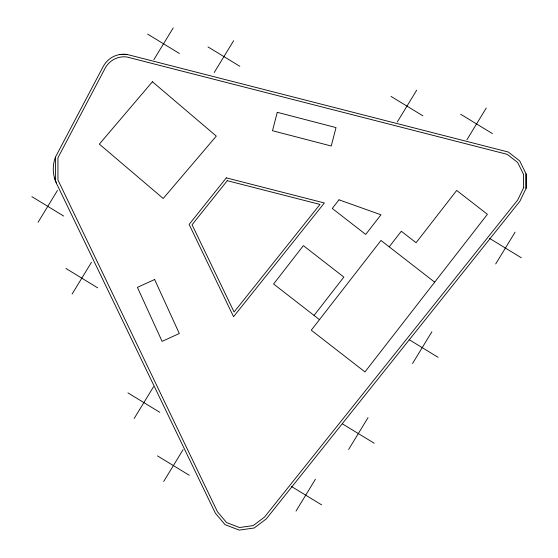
<?xml version="1.0" encoding="UTF-8"?>
<svg xmlns="http://www.w3.org/2000/svg" width="558" height="558" viewBox="0 0 558 558"><rect width="100%" height="100%" fill="white"/><g stroke="black" fill="none" stroke-linecap="round" stroke-linejoin="round"><path stroke-width="0.84" d="M523.802 187.307L517.761 199.897L264.506 517.099L253.199 525.601L239.508 527.526L226.597 522.595L217.467 511.791L57.941 179.955L57.941 157.774L105.288 67.923C109.487 60.229 118.268 55.751 126.966 57.014L507.187 154.336L517.698 162.511L523.557 174.41L523.627 187.676M55.43 180.394L55.43 157.154L103.16 66.583A23.199 23.199 0 0 1 127.015 54.44L508.31 152.034L519.693 160.885L526.061 173.824L526.131 188.241L519.896 201.236L266.264 518.912L254.183 527.994L239.222 530.1L225.097 524.708L215.346 513.165L56.63 183.687L54.307 177.284M38.07 222.258L57.474 190.445M153.827 59.713L173.231 27.9M72.101 294.059L91.505 262.246M214.223 72.512L233.628 40.706M134.164 418.5L153.569 386.694M163.675 481.491L183.08 449.678M397.261 122.021L416.666 90.215M466.858 139.835L486.262 108.022M296.012 511.079L315.416 479.266M348.631 449.462L368.036 417.649M412.508 363.537L431.913 331.731M495.692 263.955L515.097 232.149M314.049 315.437L343.847 277.082L303.378 245.646L273.587 283.994L319.476 319.643M389.198 246.831L401.307 231.249L416.08 242.723L456.695 190.445L487.399 214.3L364.96 371.914L311.273 330.203L380.988 240.456L434.682 282.167M127.015 54.44L119.914 54.503L127.28 54.503M460.657 114.23L492.463 133.634M391.06 96.415L422.873 115.82M208.015 46.907L239.828 66.311M489.492 238.35L521.298 257.754M147.619 34.101L179.432 53.505M409.195 339.696L438.114 357.336M31.869 196.646L63.675 216.051M342.431 423.857L374.237 443.261M65.9 268.454L97.706 287.858M291.255 486.353L321.617 504.871M127.963 392.895L159.776 412.299M157.475 455.879L189.288 475.283M526.061 173.824L526.061 188.388M56.63 183.687A33.787 33.787 0 0 1 55.43 157.154M277.284 112.318L272.492 130.725L331.236 146.001L336.021 127.594L277.284 112.318M338.985 199.813L332.268 208.455L365.699 234.43L380.954 214.788L338.985 199.813M226.311 177.863L189.127 224.435L233.565 316.693L324.365 202.966L226.311 177.863M227.259 180.694L192.064 224.769L234.095 312.013L319.992 204.43L227.259 180.694M152.425 81.754L99.352 144.124L163.215 198.481L216.295 136.11L152.425 81.754M154.629 279.502L137.421 287.363L162.092 341.377L179.299 333.517L154.629 279.502"/></g></svg>
